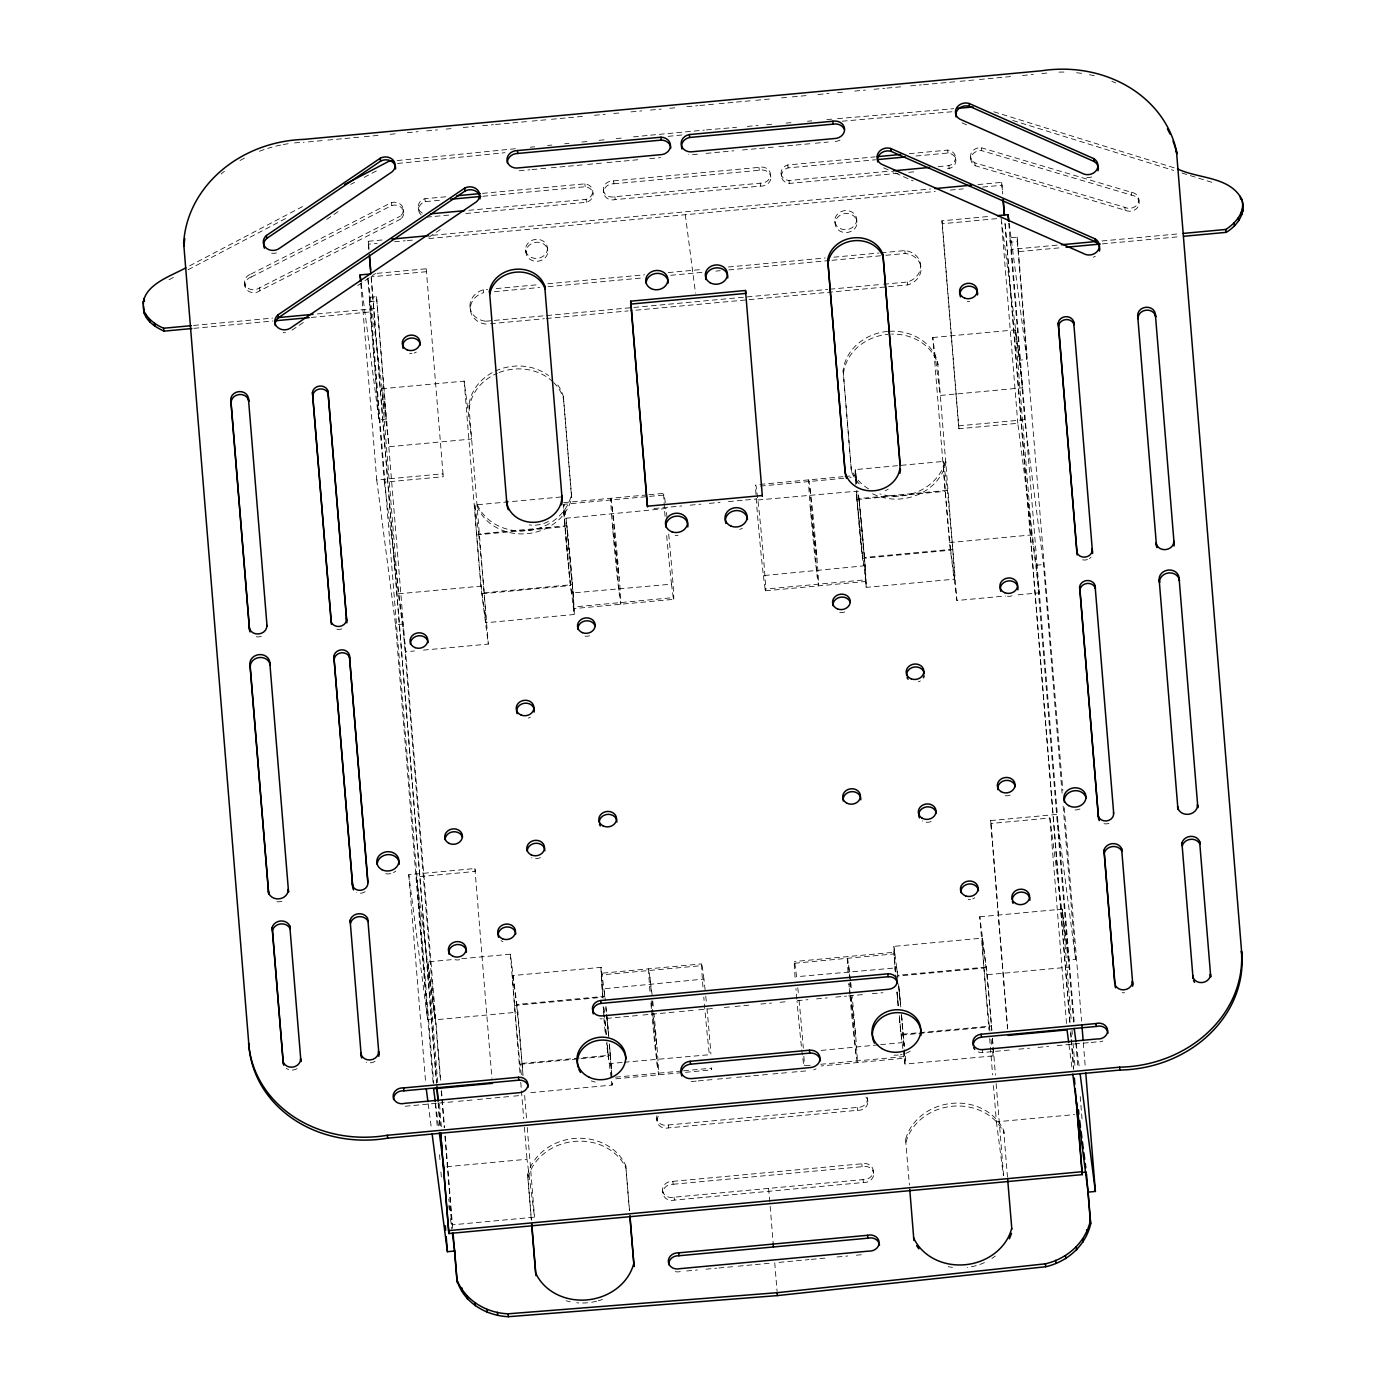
<?xml version="1.0" encoding="UTF-8"?>
<svg xmlns="http://www.w3.org/2000/svg" width="1386" height="1386" viewBox="0 0 1386 1386"><rect width="100%" height="100%" fill="white"/><g stroke="black" fill="none" stroke-linecap="round" stroke-linejoin="round"><path stroke-width="0.75" stroke-dasharray="5 3.75" d="M612.179 1082.934L612.075 1085.082L528.083 1092.896M326.663 219.421L339.12 210.967M291.944 330.214L306.167 320.547M357.744 285.533L375.519 273.458M428.88 237.249L441.32 228.794M189.674 265.817L304.47 205.578M169.005 279.764L174.74 276.75M188.132 269.716L287.63 217.515M350.762 184.373L354.591 182.363M364.154 177.356L379.469 169.317M250.849 274.133L391.476 202.581A9.356 8.125 -7.4 0 1 402.235 206.167A9.356 8.125 -7.4 0 1 400.207 216.251L400.589 219.144L259.962 290.696A9.286 8.073 -7.4 0 1 245.998 288.738A9.286 8.073 -7.4 0 1 251.212 277.027L250.849 274.133A9.286 8.073 -7.4 0 0 245.634 285.845A9.286 8.073 -7.4 0 0 259.58 287.803L400.207 216.251M251.212 277.027L391.84 205.474A9.356 8.125 -7.4 0 1 402.616 209.061A9.356 8.125 -7.4 0 1 400.589 219.144M397.245 160.551L515.332 148.718M530.37 147.211L534.667 146.777M547.539 145.495L551.836 145.062M564.726 143.763L569.022 143.33M581.895 142.048L588.34 141.407M599.081 140.332L607.674 139.466M616.25 138.6L624.843 137.751M633.437 136.885L648.457 135.378M650.606 135.17L704.313 130.093M397.626 163.444L504.989 152.685M668.173 136.348L683.194 134.84M765.574 590.783L865.644 581.479L865.21 579.868L765.124 589.102A53.222 1.109 84.7 0 0 764.015 563.859A53.222 1.109 84.7 0 0 757.882 499.982L756.132 486.486A53.222 1.109 84.7 0 0 757.241 511.729A53.222 1.109 84.7 0 0 763.374 575.606L863.409 565.904L862.248 555.405A53.222 1.109 84.7 0 1 856.461 491.372M705.11 989.985A53.222 1.109 84.7 0 0 703.915 979.088L603.88 988.79L605.041 999.289M821.118 1050.432L878.551 1044.836M760.377 486.088L847.626 477.91M668.693 534.06A53.222 1.109 84.7 0 1 673.25 597.643L573.198 607.016L573.631 608.627L673.7 599.324M795.079 977.407A53.222 1.109 84.7 0 1 794.836 963.218L894.888 953.845L894.455 952.234L794.386 961.537M681.496 1071.014L613.236 1077.39M683.61 1070.806L711.157 1068.208A53.222 1.109 84.7 0 0 711.572 1064.708M308.42 141.892L325.641 140.281M327.789 140.09L342.844 138.687M344.993 138.496L362.196 136.885M364.345 136.694L381.548 135.083M390.159 134.286L398.752 133.489M407.363 132.692L418.122 131.687M426.715 130.89L437.474 129.886M446.067 129.089L454.677 128.292M463.27 127.495L474.029 126.49M482.64 125.693L493.381 124.688M495.547 124.48L510.602 123.094M512.751 122.886L529.954 121.292M532.103 121.084L549.306 119.491M551.455 119.283L566.51 117.879M568.658 117.689L585.862 116.095M594.473 115.281L605.232 114.293M613.825 113.479L622.435 112.682M631.028 111.885L641.787 110.88M650.398 110.083L661.139 109.096M669.75 108.281L678.343 107.484M686.954 106.687L697.712 105.682M699.861 105.492L717.064 103.881M719.213 103.69L734.268 102.287M736.416 102.079L753.62 100.485M755.768 100.294L772.99 98.683M781.583 97.886L790.193 97.089M792.342 96.881L809.545 95.287M818.138 94.491L828.897 93.486M837.508 92.689L846.101 91.892M854.712 91.095L865.47 90.09M874.064 89.293L884.822 88.288M886.971 88.08L902.026 86.694M910.619 85.88L921.378 84.892M923.526 84.685L957.951 81.479M960.1 81.289L977.303 79.695M979.452 79.487L1013.859 76.282M1022.47 75.485L1033.211 74.48M519.144 170.773L529.85 169.785M531.999 169.577L549.133 167.983M551.281 167.793L566.285 166.389M568.416 166.199L585.568 164.605M587.699 164.397L604.85 162.803M606.999 162.612L621.985 161.209M624.133 161.019L641.268 159.425M649.843 158.628L660.568 157.623M697.487 154.192L691.06 154.782A10.048 8.749 -7.4 0 1 688.669 154.504M706.063 153.396L721.049 151.992M723.197 151.802L733.904 150.797M742.48 150L757.484 148.614M759.632 148.406L776.766 146.812M778.915 146.621L793.901 145.218M796.049 145.028L813.201 143.434M815.332 143.226L828.187 142.03M613.565 180.89L758.922 167.377A9.286 8.073 -7.4 0 1 770.46 174.272L770.841 177.165A9.286 8.073 -7.4 0 1 760.585 186.088L615.228 199.601A9.286 8.073 -7.4 0 1 603.69 192.706L603.308 189.813A9.286 8.073 -7.4 0 1 613.565 180.89L613.946 183.784A9.286 8.073 -7.4 0 0 603.69 192.706M422.314 213.115A9.148 7.952 -7.4 0 1 418.364 205.353A9.148 7.952 -7.4 0 1 424.913 198.718L446.24 196.743M482.467 193.364L584.805 183.853A9.148 7.952 -7.4 0 1 592.706 190.939L593.069 193.849A9.148 7.952 -7.4 0 1 586.434 202.287L464.916 213.583M898.093 173.302L789.362 183.42A9.148 7.952 -7.4 0 1 781.461 176.317L781.098 173.423A9.148 7.952 -7.4 0 1 787.733 164.986L875.138 156.861M909.251 153.69L947.626 150.121A9.148 7.952 -7.4 0 1 955.508 157.207L955.89 160.1A9.148 7.952 -7.4 0 1 949.254 168.538L944.992 168.936M613.946 183.784L759.303 170.27A9.286 8.073 -7.4 0 1 770.841 177.165M421.101 214.882A9.148 7.952 -7.4 0 1 425.294 201.628L442.342 200.034M482.848 196.275L585.187 186.746A9.148 7.952 -7.4 0 1 593.069 193.849M781.461 176.317A9.148 7.952 -7.4 0 1 788.114 167.879L875.519 159.754M916.025 155.994L947.989 153.014A9.148 7.952 -7.4 0 1 955.89 160.1M468.815 210.291L586.07 199.393A9.148 7.952 -7.4 0 0 592.706 190.939M603.308 189.813A9.286 8.073 -7.4 0 0 614.847 196.708L760.204 183.195A9.286 8.073 -7.4 0 0 770.46 174.272M781.098 173.423A9.148 7.952 -7.4 0 0 788.998 180.509L889.188 171.206M938.218 166.632L948.873 165.644A9.148 7.952 -7.4 0 0 955.508 157.207M426.559 217.152L432.952 216.562M435.083 216.355L450 214.969M908.748 172.314L917.272 171.517M368.901 249.878L368.208 241.285L383.281 239.882M432.83 235.274L930.56 188.981M977.962 184.581L1001.662 182.363L1002.736 193.867M368.208 241.285L368.572 244.179L377.2 243.364M394.438 241.77L405.197 240.766M407.363 240.575L413.825 239.969M428.898 238.565L935.238 191.476M950.328 190.073L963.253 188.877M982.639 187.075L1002.026 185.274M377.165 273.337L426.23 268.78L426.593 271.673L371.933 276.75M1073.596 1022.054L1036.243 565.211L1017.809 423.284L958.956 428.759L958.575 425.866L941.926 220.807L988.859 216.441M941.926 220.807L942.307 223.718L996.967 218.624M376.524 296.708L386.174 419.074L378.898 419.75L369.334 301.836L369.248 297.384L376.524 296.708L440.835 1082.137M1017.22 237.127L1017.307 241.58L1010.03 242.255L1009.961 237.803L1017.22 237.127L1062.837 790.505M470.01 306.86A18.555 16.13 -7.4 0 0 485.828 321.205L486.209 324.116A18.555 16.13 -7.4 0 1 470.391 309.754L470.01 306.86A18.555 16.13 -7.4 0 1 483.281 289.795L487.577 289.397M496.188 288.583L539.189 284.598M547.799 283.784L644.577 274.792M668.225 272.592L702.65 269.386M728.447 266.996L825.224 257.987M833.835 257.19L879.001 252.997M881.149 252.789L904.798 250.589A18.555 16.13 -7.4 0 1 920.616 264.951L920.997 267.844A18.555 16.13 -7.4 0 1 907.726 284.91L630.301 310.707M369.334 301.836L376.594 301.16M494.404 291.684L539.57 287.491M548.18 286.694L642.809 277.893M670.755 275.294L703.014 272.28M715.921 271.084L720.218 270.686M728.828 269.889L829.902 260.481M832.05 260.291L883.679 255.492M885.827 255.284L905.179 253.482A18.555 16.13 -7.4 0 1 920.997 267.844M193.52 325.45L272.522 318.104M317.377 313.929L378.031 308.298M1009.961 237.803L1011.468 249.393L1057.171 245.131M1102.009 240.973L1178.88 233.818M193.901 328.343L272.903 320.998M311.348 317.429L371.136 311.867L433.766 1083.557M1019.108 251.611L1059.684 247.834M1102.39 243.867L1179.261 236.711M485.828 321.205L492.273 320.616M494.438 320.409L827.771 289.414M829.937 289.206L881.548 284.407M883.696 284.217L907.345 282.016A18.555 16.13 -7.4 0 0 920.616 264.951M490.505 323.718L544.265 318.711M546.43 318.503L628.153 310.914M381.739 388.773L464.154 381.115L471.673 439.033L389.258 446.708L381.739 388.773L398.371 593.814L405.907 651.749L414.345 650.97M932.761 337.526L1015.176 329.868L1022.695 387.803L940.28 395.46L932.761 337.526L949.41 542.584L956.929 600.502L1005.526 595.98M1017.307 241.58L1026.87 359.494L1019.611 360.169L1001.714 222.453M360.793 283.558L376.732 479.972L442.862 473.821L443.243 476.715L384.372 482.189L367.74 277.148L386.174 419.074M958.575 425.866L1024.704 419.715L1043.519 564.535L1062.074 793.173M665.263 502.737L664.275 495.027L564.171 504.279L566.961 525.727A58.888 4.487 84.6 0 0 572.453 584.615L574.168 614.518L485.88 622.73L482.12 593.762A59.13 1.23 84.7 0 1 474.913 504.989L563.201 496.777M856.704 491.025A58.888 1.663 89.5 0 1 856.946 499.532L866.181 587.369L954.486 579.157A59.13 1.23 84.7 0 0 947.279 490.367L943.519 461.399L855.214 469.611A59.13 1.23 84.7 0 0 855.838 485.117M563.755 502.65L646.881 494.923M648.995 494.733L663.825 493.347M759.926 484.407L842.931 476.697M845.062 476.489L855.768 475.502L856.201 477.113L849.774 477.72M654.053 508.523L668.936 507.137M671.067 506.947L681.704 505.959M690.211 505.162L700.848 504.175M709.355 503.378L719.992 502.39M728.499 501.611L743.381 500.225M745.512 500.017L756.15 499.029M474.913 504.989L478.672 533.939L566.961 525.727A59.13 1.23 84.7 0 1 574.168 614.518L568.97 571.413L563.357 504.937M947.279 490.367L858.973 498.579L858.246 492.948M476.628 534.892L564.934 526.68M856.946 499.532L945.235 491.32M398.371 593.814L480.786 586.157L488.305 644.092L422.799 650.173M949.41 542.584L1031.808 534.909L1039.344 592.844L1016.094 595.01M484.147 592.827L572.453 584.615M864.466 557.449L858.973 498.579A59.13 1.23 84.7 0 1 866.181 587.369L864.466 557.449L952.771 549.237M482.12 593.762L570.408 585.55A59.13 1.23 84.7 0 1 563.513 507.726M954.486 579.157L950.727 550.19L862.421 558.402A59.13 1.23 84.7 0 1 856.271 491.06M376.732 479.972L395.547 624.791L402.806 624.116L434.84 1018.831L427.581 1019.507L408.766 874.687L474.913 868.537L475.277 871.43L416.406 876.905L433.09 1082.397M1036.243 565.211L1043.519 564.535M990.609 820.581L1056.738 814.431L1075.553 959.251L1068.294 959.926L1049.86 818L990.99 823.475L990.609 820.581L1007.466 1028.204M437.751 1082.726L427.945 961.867L451.195 959.701M461.763 958.714L510.36 954.192L517.879 1012.127L522.92 1074.063M979.781 916.787L1062.196 909.129L1069.715 967.047L987.3 974.722L979.781 916.787L988.963 1029.989M521.344 1074.687L520.01 1064.327A59.13 1.23 84.7 0 1 512.803 975.553L601.091 967.341L604.868 996.291A59.13 1.23 84.7 0 1 605.335 1000.831M603.031 998.163A53.222 1.109 84.7 0 1 601.645 973.215L701.714 963.911M991.804 1030.318A59.13 1.23 84.7 0 0 985.983 967.099L982.206 938.131L893.918 946.343L895.633 976.264L983.939 968.052M703.915 979.088L702.165 965.592L602.078 974.843L601.645 973.215M512.803 975.553L516.562 1004.503L604.868 996.291M514.518 1005.456L602.823 997.244A59.13 1.23 84.7 0 1 601.091 967.341L602.823 997.244M985.983 967.099L897.678 975.311L893.918 946.343A59.13 1.23 84.7 0 0 895.287 971.898M427.945 961.867L435.464 1019.784L517.879 1012.127M606.548 1018.415L621.534 1017.012M623.683 1016.822L640.817 1015.228M642.965 1015.02L677.252 1011.832M679.4 1011.641L696.534 1010.048M698.683 1009.84L715.817 1008.246M724.393 1007.449L732.969 1006.652M735.1 1006.461L752.251 1004.867M760.81 1004.07L771.534 1003.066M780.11 1002.269L788.669 1001.472M797.245 1000.675L807.951 999.687M816.527 998.89L827.234 997.885M835.81 997.088L846.534 996.101M848.665 995.893L863.669 994.507M872.244 993.71L882.951 992.705M522.037 1063.391L610.342 1055.179L609.476 1044.992M520.01 1064.327L608.298 1056.115L611.087 1077.58M901.61 1016.111L903.152 1034.181L991.458 1025.969M989.95 1031.063L989.413 1026.922L901.125 1035.134L899.133 1015.28M622.123 1062.438L609.286 1063.634L608.125 1053.135A53.222 1.109 84.7 0 1 607.051 1042.601M624.272 1062.23L709.389 1054.729A53.222 1.109 84.7 0 1 703.793 997.088M880.682 1044.628L902.095 1042.636L900.952 1032.137A53.222 1.109 84.7 0 1 899.271 1015.574M615.8 1078.81L711.59 1069.888M810.186 1065.262L803.811 1065.834L802.061 1052.338A53.222 1.109 84.7 0 1 797.019 1001.298M820.772 1064.275L903.915 1056.6L904.33 1058.211L821.222 1065.938M405.214 1106.236L437.11 1103.256M439.241 1103.065L456.254 1101.489M458.385 1101.281L475.398 1099.704M477.529 1099.496L511.555 1096.343M513.686 1096.135L520.062 1095.546A8.87 7.71 -7.4 0 0 522.331 1095.079M978.204 1051.905A8.87 7.71 -7.4 0 0 982.709 1052.528L1010.359 1049.947M1018.866 1049.167L1029.503 1048.18M1038.01 1047.383L1048.63 1046.395M1057.137 1045.598L1089.05 1042.636M1091.18 1042.445L1097.556 1041.839A9.096 7.918 -7.4 0 0 1102.84 1040.99M696.17 1081.115L691.909 1081.513A9.979 8.68 -7.4 0 1 689.31 1081.444M698.301 1080.907L715.332 1079.33M717.463 1079.122L734.493 1077.546M736.624 1077.338L751.541 1075.952M753.672 1075.761L770.703 1074.185M772.834 1073.977L789.881 1072.4M792.012 1072.192L809.043 1070.616M993.034 1047.729A59.13 1.23 84.7 0 1 993.173 1055.889L904.885 1064.101L903.135 1050.605M656.895 1115.73A9.286 8.073 -7.4 0 0 668.225 1124.982L857.189 1107.414A9.286 8.073 -7.4 0 0 866.874 1096.205M658.229 1116.406A9.286 8.073 -7.4 0 0 658.956 1125.276A9.286 8.073 -7.4 0 0 668.606 1127.875L857.57 1110.307A9.286 8.073 -7.4 0 0 866.648 1105.959A9.286 8.073 -7.4 0 0 865.938 1097.088M446.708 1166.717L527.009 1159.25L534.528 1217.168L452.113 1224.843L448.769 1199.098M993.467 1085.515L996.413 1121.828L1074.6 1114.569M672.799 1181.357L861.763 1163.79A9.286 8.073 -7.4 0 1 873.301 1170.685L873.682 1173.578A9.286 8.073 -7.4 0 1 863.426 1182.501L674.462 1200.085A9.286 8.073 -7.4 0 1 662.924 1193.19L662.543 1190.279A9.286 8.073 -7.4 0 1 672.799 1181.357L673.18 1184.25A9.286 8.073 -7.4 0 0 662.924 1193.19M673.18 1184.25L862.144 1166.683A9.286 8.073 -7.4 0 1 873.682 1173.578M662.543 1190.279A9.286 8.073 -7.4 0 0 674.081 1197.192L863.045 1179.607A9.286 8.073 -7.4 0 0 873.301 1170.685M686.711 1270.979L697.453 1269.974M706.028 1269.178L716.77 1268.173M718.918 1267.982L736.087 1266.388M738.236 1266.18L753.274 1264.777M755.422 1264.586L772.591 1262.992M779.036 1262.386L809.095 1259.597M811.243 1259.389L828.43 1257.795M837.023 1256.998L847.747 1255.993M856.34 1255.196L864.933 1254.399M706.462 129.903L736.555 127.321M747.314 126.403L758.055 125.485M766.649 124.74L775.259 124.012M786.001 123.077L792.445 122.522M807.501 121.24L811.798 120.859M826.853 119.577L835.446 118.832M837.594 118.659L953.672 108.697M842.272 121.188L951.905 111.764M757.882 499.982L858.003 491.077L859.147 501.576A53.222 1.109 84.7 0 1 865.644 581.479M673.25 597.643L671.5 584.164L571.379 593.069L570.235 582.57A53.222 1.109 84.7 0 1 563.652 504.591M981.184 147.73L1131.236 192.256A9.286 8.073 -7.4 0 1 1138.253 202.841A9.286 8.073 -7.4 0 1 1124.826 207.346L974.774 162.82A9.356 8.125 -7.4 0 1 971.153 153.257A9.356 8.125 -7.4 0 1 981.184 147.73L981.565 150.624L1131.6 195.149A9.286 8.073 -7.4 0 1 1138.634 205.734A9.286 8.073 -7.4 0 1 1125.207 210.239L975.155 165.714A9.356 8.125 -7.4 0 1 971.534 156.15A9.356 8.125 -7.4 0 1 981.565 150.624M993.831 111.781L1175.415 168.208M1012.768 120.461L1173.717 170.461M1181.981 173.025L1212.923 182.64M962.005 122.834L967.948 125.45M883.662 167.862L893.485 172.21M895.443 173.077L913.131 180.908M1138.616 198.181L1138.997 201.074M1131.236 192.256L1131.6 195.149M1124.826 207.346L1125.207 210.239M1009.164 223.181L1026.87 359.494M974.774 162.82L975.155 165.714M970.598 156.878L970.98 159.771M1076.177 1043.485L1079.244 1067.081M1068.97 1044.663L1072.262 1069.94M947.626 150.121L947.989 153.014M948.873 165.644L949.254 168.538M889.396 331.289A48.112 41.84 -7.4 0 1 937.594 361.85L937.975 364.743A48.112 41.84 -7.4 0 0 891.648 334.113M904.798 250.589L905.179 253.482M907.345 282.016L907.726 284.91M1003.689 1130.422L1004.07 1133.315A51.507 44.785 -7.4 0 0 952.442 1106.236A51.507 44.785 -7.4 0 0 905.942 1142.445L905.578 1139.552A51.507 44.785 -7.4 0 1 952.061 1103.343A51.507 44.785 -7.4 0 1 1003.689 1130.422L1007.501 1177.338M991.025 1039.344L992.376 1049.687M992.636 1051.749L993.173 1055.889M996.413 1121.828L1003.377 1175.467M982.327 1049.635L982.709 1052.528M856.652 219.109A10.949 9.529 -7.4 0 1 840.955 228.846A10.949 9.529 -7.4 0 1 839.621 212.404A10.949 9.529 -7.4 0 1 856.652 219.109L857.016 222.003A10.949 9.529 -7.4 0 1 841.337 231.757A10.949 9.529 -7.4 0 1 840.003 215.315A10.949 9.529 -7.4 0 1 857.016 222.003M834.84 221.136L835.221 224.03M887.525 331.427A48.112 41.84 -7.4 0 0 843.121 370.634L851.454 471.621A49.099 42.689 -7.4 0 0 861.087 485.776M856.964 483.108L855.214 469.611A58.888 1.663 89.5 0 1 856.427 483.679M843.121 370.634L851.454 471.621M902.875 1048.613L901.125 1035.134A59.13 1.23 84.7 0 1 899.185 1015.99M787.733 164.986L788.114 167.879M788.998 180.509L789.362 183.42M810.221 506.808L816.995 558.939M758.922 167.377L759.303 170.27M760.204 183.195L760.585 186.088M867.445 1098.492L867.827 1101.385M850.224 993.554L848.925 983.54A53.222 1.109 84.7 0 0 849.809 994.143M850.484 995.564L855.699 1035.671M857.189 1107.414L857.57 1110.307M861.763 1163.79L862.144 1166.683M863.045 1179.607L863.426 1182.501M763.374 575.606L765.124 589.102M794.836 963.218L796.586 976.714L896.707 967.809L897.851 978.308M685.308 214.726L695.495 293.139M768.572 1188.391L769.992 1204.139M614.847 196.708L615.228 199.601M584.805 183.853L585.187 186.746M586.07 199.393L586.434 202.287M612.404 525.19L619.161 577.338M668.225 1124.982L668.606 1127.875M651.073 1001.783L652.373 1011.797M652.633 1013.807L657.068 1047.903M674.081 1197.192L674.462 1200.085M547.453 247.869A10.949 9.529 -7.4 0 1 531.756 257.605A10.949 9.529 -7.4 0 1 530.422 241.164A10.949 9.529 -7.4 0 1 547.453 247.869L547.816 250.762A10.949 9.529 -7.4 0 1 532.137 260.499A10.949 9.529 -7.4 0 1 530.803 244.057A10.949 9.529 -7.4 0 1 547.816 250.762M563.374 396.639L571.725 497.643A49.099 42.689 -7.4 0 1 527.044 533.679A49.099 42.689 -7.4 0 1 477.234 506.427L476.853 503.534A49.099 42.689 -7.4 0 0 526.663 530.786A49.099 42.689 -7.4 0 0 571.344 494.75L563.374 396.639A48.112 41.84 -7.4 0 0 556.011 382.64M656.687 1118.086L657.068 1120.979M571.344 494.75L571.725 497.643M525.64 249.896L526.022 252.789M531.271 1219.472L527.633 1174.687A51.507 44.785 -7.4 0 1 574.116 1138.495A51.507 44.785 -7.4 0 1 625.744 1165.574L629.59 1211.121M611.572 1081.34L612.075 1085.082A59.13 1.23 84.7 0 0 612.144 1081.357M483.281 289.795L483.662 292.689A18.555 16.13 -7.4 0 0 470.391 309.754M492.065 372.73A48.112 41.84 -7.4 0 0 468.901 405.44L469.282 408.333A48.112 41.84 -7.4 0 1 497.418 373.198M424.913 198.718L425.294 201.628M418.277 207.172L418.659 210.066M403.361 209.632L403.742 212.526M527.633 1174.687L531.462 1220.234M391.476 202.581L391.84 205.474M369.248 297.384L371.136 311.867M361.192 283.437L378.898 419.75M384.372 482.189L402.806 624.116M416.406 876.905L434.84 1018.831M435.533 1103.568L438.808 1128.845M448.804 1205.733L449.341 1209.978M450.45 1218.45L451.819 1229.053M428.205 1103.741L431.254 1127.338M259.58 287.803L259.962 290.696M244.698 283.662L245.062 286.573M850.519 980.578L847.366 956.617A53.222 1.109 84.7 0 0 848.319 975.917M652.13 994.905L648.735 968.849A53.222 1.109 84.7 0 0 649.982 991.856M605.89 1006.409L606.306 1010.446A59.13 1.23 84.7 0 0 605.977 1007.172M899.116 989.465L900.571 1004.677M606.67 1014.257L608.974 1039.015M898.215 1005.768L896.846 990.505A59.13 1.23 84.7 0 0 898.215 1005.768A53.222 1.109 84.7 0 1 897.088 991.978M1064.24 807.743L1081.565 1021.153M1083.315 1042.705L1085.238 1066.406M1063.131 806.115L1075.553 959.251M1011.468 249.393L1074.271 1023.232M1075.848 1042.601L1077.944 1068.502M1080.214 1096.534L1082.137 1120.235M1008.765 223.302L1024.704 419.715M1015.176 329.868L1031.808 534.909M1062.196 909.129L1071.291 1021.361M1072.002 1029.989L1072.348 1034.303M1073.041 1042.948L1075.155 1068.849M1005.179 223.978L1070.027 1023.128M1070.737 1031.686L1071.257 1038.097M1071.43 1040.245L1073.682 1068.069M1001.662 182.363L1002.528 193.122M1004.971 223.233L1070.009 1024.514M1070.702 1033.072L1071.049 1037.352M1071.222 1039.483L1073.648 1069.455M1001.177 218.243L1017.809 423.284M1049.86 818L1066.527 1023.492M942.307 223.718L958.956 428.759M990.99 823.475L1007.674 1028.966M937.594 361.85L956.929 600.502M987.3 974.722L991.804 1030.248M992.497 1038.79L995.443 1075.103M996.136 1083.644L1003.603 1175.484M989.656 1038.53L992.601 1074.843M905.578 1139.552L909.407 1185.099M810.013 488.478L817.22 577.269M848.7 965.21L849.895 980.006M850.068 982.12L850.588 988.461M851.281 996.915L855.907 1054.001M770.166 1206.288L773.457 1246.967M774.739 1262.785L777.078 1291.492M612.179 506.878L619.386 595.668M650.069 977.442L651.281 992.237M651.957 1000.692L657.276 1066.232M625.744 1165.574L629.383 1210.359M468.901 405.44L488.305 644.092M524.653 1095.425L526.559 1118.918M527.252 1127.459L534.528 1217.168M464.154 381.115L480.786 586.157M510.36 954.192L520.062 1073.803M520.755 1082.345L521.275 1088.755M521.448 1090.886L523.717 1118.658M524.41 1127.199L527.009 1159.25M426.23 268.78L443.243 476.715M474.913 868.537L491.926 1078.308M441.528 1090.765L444.508 1127.407M445.201 1136.035L452.737 1228.724M435.464 1019.784L440.384 1080.231M441.25 1091.025L444.23 1127.702M444.941 1136.347L452.113 1224.843M439.518 1104.313L441.441 1128.048M368.572 244.179L368.919 248.475M371.188 276.438L436.59 1082.033M438.322 1103.429L440.228 1126.974M371.171 277.841L436.555 1083.419M438.115 1102.684L440.211 1128.36M435.343 1102.961L437.439 1128.828M439.535 1154.694L440.072 1161.156M440.939 1171.932L441.649 1180.56M395.547 624.791L427.581 1019.507M408.766 874.687L425.623 1082.31M610.342 1055.179L611.919 1076.922M843.502 373.527A48.112 41.84 -7.4 0 1 887.906 334.321M872.556 493.762A49.099 42.689 -7.4 0 0 945.928 462.837L945.564 459.944A49.099 42.689 -7.4 0 1 879.867 493.901M995.356 1256.011A51.507 44.785 -7.4 0 1 991.908 1258.471M984.424 1262.611A51.507 44.785 -7.4 0 1 967.341 1267.428M952.494 1267.376A51.507 44.785 -7.4 0 1 948.215 1266.648M680.266 1271.568A9.286 8.073 -7.4 0 1 674.947 1271.551M499.151 372.505A48.112 41.84 -7.4 0 1 552.165 381.115M553.655 382.536A48.112 41.84 -7.4 0 1 563.755 399.549M528.014 1177.598A51.507 44.785 -7.4 0 1 574.497 1141.388A51.507 44.785 -7.4 0 1 626.125 1168.467M602.46 1299.41A51.507 44.785 -7.4 0 1 598.336 1300.761M596.586 1301.229A51.507 44.785 -7.4 0 1 589.396 1302.58M587.595 1302.771A51.507 44.785 -7.4 0 1 576.697 1302.771M570.287 1301.8A51.507 44.785 -7.4 0 1 566.129 1300.761M868.624 488.911A49.099 42.689 -7.4 0 1 851.073 468.728M495.339 371.067A48.112 41.84 -7.4 0 1 548.544 375.571M1108.921 823.371A7.831 6.809 -7.4 0 1 1102.476 823.18M844.68 612.006A8.87 7.71 -7.4 0 1 837.906 611.85M502.927 941.683A8.87 7.71 -7.4 0 1 501.022 940.592M459.632 959.701A8.87 7.71 -7.4 0 1 455.041 959.701M595.252 1082.033A24.411 21.223 -7.4 0 1 591.268 1080.872M969.628 301.594A8.87 7.71 -7.4 0 1 967.324 301.576M548.44 521.465A27.737 24.116 -7.4 0 1 529.209 524.93M276.42 252.91A10.048 8.749 -7.4 0 1 271.604 253.205M285.551 332.709A10.048 8.749 -7.4 0 1 283.125 332.605M742.324 528.239A11.088 9.65 -7.4 0 1 739.691 529.383M1091.025 557.137A7.831 6.809 -7.4 0 1 1089.448 558.558M1087.508 559.528A7.831 6.809 -7.4 0 1 1081.063 559.338M365.142 891.735A7.831 6.809 -7.4 0 1 356.739 892.515M281.878 901.229A9.979 8.68 -7.4 0 1 274.272 901.073M416.32 352.096A8.87 7.71 -7.4 0 1 414.223 353.014M411.954 353.447A8.87 7.71 -7.4 0 1 409.65 353.343M1012.023 595.789A8.87 7.71 -7.4 0 1 1007.449 596.223M1079.954 808.956A11.088 9.65 -7.4 0 1 1071.499 809.545M1010.099 795.062A8.87 7.71 -7.4 0 1 1003.325 795.373M931.097 821.534A8.87 7.71 -7.4 0 1 922.296 820.928M974.791 897.799A8.87 7.71 -7.4 0 1 972.747 898.804M970.495 899.323A8.87 7.71 -7.4 0 1 968.19 899.323M910.204 1051.212A24.411 21.223 -7.4 0 1 900.346 1054.815M898.249 1055.075A24.411 21.223 -7.4 0 1 894.005 1055.11M589.622 635.724A8.87 7.71 -7.4 0 1 585.048 636.139M530.405 717.151A8.87 7.71 -7.4 0 1 528.343 718.121M395.807 871.049A11.088 9.65 -7.4 0 1 393.451 872.591M390.748 873.561A11.088 9.65 -7.4 0 1 385.031 873.596M540.419 857.553A8.87 7.71 -7.4 0 1 531.548 857.778M375.034 1061.381A8.87 7.71 -7.4 0 1 366.199 1062.196M297.054 1068.623A8.87 7.71 -7.4 0 1 286.296 1068.398M920.373 680.89A8.87 7.71 -7.4 0 1 918.312 681.86M1124.548 992.722A8.87 7.71 -7.4 0 1 1122.244 992.671M602.252 1018.814A8.87 7.71 -7.4 0 1 599.947 1018.762M816.042 1068.797A9.979 8.68 -7.4 0 1 813.721 1069.871M221.154 173.995A120.634 104.903 -7.4 0 1 224.359 171.31M240.038 160.533A120.634 104.903 -7.4 0 1 245.651 157.432M259.425 151.265A120.634 104.903 -7.4 0 1 272.072 147.124M275.762 146.171A120.634 104.903 -7.4 0 1 281.358 144.924M283.246 144.56A120.634 104.903 -7.4 0 1 288.894 143.624M294.594 142.931A120.634 104.903 -7.4 0 1 304.123 142.29M1041.822 73.683A120.634 104.903 -7.4 0 1 1049.41 72.73M1058.939 72.124A120.634 104.903 -7.4 0 1 1066.579 72.124M1076.593 72.765A120.634 104.903 -7.4 0 1 1083.055 73.562M1089.413 74.688A120.634 104.903 -7.4 0 1 1097.764 76.646M1111.849 81.324A120.634 104.903 -7.4 0 1 1115.713 82.952M261.278 636.382A8.87 7.71 -7.4 0 1 254.504 636.243M341.77 628.88A7.831 6.809 -7.4 0 1 335.325 628.69M678.031 535.36A11.088 9.65 -7.4 0 1 675.138 535.377M1095.338 256.254A10.048 8.749 -7.4 0 1 1093.173 257.276M1091.718 176.94A10.048 8.749 -7.4 0 1 1084.597 177.061M888.218 489.137A27.737 24.116 -7.4 0 1 885.1 490.817M839.985 140.107A10.031 8.732 -7.4 0 1 834.615 141.441M950.727 550.19A59.13 1.23 84.7 0 1 943.519 461.399M855.786 480.682A53.222 1.109 84.7 0 1 855.768 475.502M989.413 1026.922A59.13 1.23 84.7 0 1 982.206 938.131M992.411 1038.253A59.13 1.23 84.7 0 1 992.93 1046.101M849.999 996.361A53.222 1.109 84.7 0 0 853.863 1036.52L857.241 1062.594A53.222 1.109 84.7 0 0 852.043 995.408M850.761 982.674A53.222 1.109 84.7 0 1 851.402 988.876M796.829 999.081A53.222 1.109 84.7 0 1 795.945 988.461M797.782 987.612A53.222 1.109 84.7 0 1 798.423 993.797M799.064 1000.345A53.222 1.109 84.7 0 1 803.308 1048.214M803.88 1056.271A53.222 1.109 84.7 0 1 804.365 1065.591M898.63 984.58A59.13 1.23 84.7 0 1 901.056 1009.805M901.506 1014.916A59.13 1.23 84.7 0 1 904.885 1064.101A58.888 4.089 79.9 0 0 905.318 1053.065M903.152 1034.181A58.888 4.089 79.9 0 1 904.677 1046.413M895.408 971.534A53.222 1.109 84.7 0 1 894.455 952.234M898.7 986.641A53.222 1.109 84.7 0 1 900.45 1004.729M901.35 1014.604A53.222 1.109 84.7 0 1 904.088 1049.011M904.209 1050.865A53.222 1.109 84.7 0 1 904.33 1058.211M516.562 1004.503A59.13 1.23 84.7 0 1 522.99 1075.675M651.541 1010.515A53.222 1.109 84.7 0 0 655.231 1048.752L658.61 1074.826A53.222 1.109 84.7 0 0 653.984 1013.443M651.368 1008.592A53.222 1.109 84.7 0 1 650.814 1002.009M652.771 1001.108A53.222 1.109 84.7 0 1 653.43 1007.639M702.962 986.919A53.222 1.109 84.7 0 1 702.165 965.592M705.751 996.17A53.222 1.109 84.7 0 1 706.41 1002.719M706.964 1008.523A53.222 1.109 84.7 0 1 710.897 1054.018M606.86 1041.977A59.13 1.23 84.7 0 0 608.298 1056.115A58.888 6.913 84.7 0 1 606.496 1043.675M606.132 1034.441A59.13 1.23 84.7 0 1 604.348 1015.245M604.019 1011.503A59.13 1.23 84.7 0 1 603.655 1007.293M606.791 1015.453A59.13 1.23 84.7 0 1 608.697 1035.896M609.563 1045.841A59.13 1.23 84.7 0 1 611.746 1074.133M605.145 1031.964A58.888 6.913 84.7 0 1 603.915 1018.277M603.794 1016.579A58.888 6.913 84.7 0 1 603.17 1006.617M606.271 1034.597A53.222 1.109 84.7 0 1 604.452 1014.881M604.279 1012.975A53.222 1.109 84.7 0 1 603.707 1006.392M605.89 1007.639A53.222 1.109 84.7 0 1 606.323 1012.023M606.895 1017.826A53.222 1.109 84.7 0 1 608.367 1033.627M609.268 1043.866A53.222 1.109 84.7 0 1 611.624 1077.268M478.672 533.939A59.13 1.23 84.7 0 1 485.88 622.73M671.5 584.164A53.222 1.109 84.7 0 1 666.458 533.108M665.055 516.354A53.222 1.109 84.7 0 1 664.275 495.027M667.012 517.463A53.222 1.109 84.7 0 0 666.025 508.523L565.99 518.225L567.134 528.724A53.222 1.109 84.7 0 1 573.631 608.627M809.095 481.496L808.679 479.885A53.222 1.109 84.7 0 0 815.159 559.788L818.554 585.862A53.222 1.109 84.7 0 0 812.057 505.942L809.095 481.496M611.278 499.896L610.845 498.284A53.222 1.109 84.7 0 0 617.324 578.187L620.72 604.261A53.222 1.109 84.7 0 0 614.241 524.341L611.278 499.896"/><path stroke-width="1.5" d="M191.77 328.551L163.998 331.133C155.544 327.2 145.357 320.911 143.867 310.897C138.15 286.348 169.75 276.75 185.845 267.827M1183.159 233.42L1225.865 229.452C1235.688 223.042 1245.668 211.902 1241.752 199.22C1229.642 176.091 1198.162 178.95 1177.476 168.849M1183.523 236.313L1226.229 232.346C1237.507 225.571 1246.482 212.768 1241.752 199.22M453.083 1233.038L456.878 1279.763C465.246 1300.518 486.191 1312.906 508.038 1313.807L777.026 1292.705L1045.408 1263.824C1066.891 1258.852 1085.377 1242.844 1090.314 1220.858L1086.52 1174.133M456.878 1279.763C462.976 1302.268 485.949 1315.782 508.402 1316.7L777.407 1295.598L1045.789 1266.735C1067.255 1261.745 1085.74 1245.737 1090.695 1223.751L1088.114 1192.116L1072.799 1074.15M266.407 235.516L380.214 158.247A10.048 8.749 -7.4 0 1 393.26 160.222A10.048 8.749 -7.4 0 1 392.082 171.847L278.274 249.116A10.048 8.749 -7.4 0 1 265.228 247.141A10.048 8.749 -7.4 0 1 266.407 235.516L266.788 238.409A10.048 8.749 -7.4 0 0 264.414 248.233M266.788 238.409L380.596 161.14A10.048 8.749 -7.4 0 1 390.991 161.036A10.048 8.749 -7.4 0 1 395.582 169.04M277.928 314.917L464.639 188.149A10.048 8.749 -7.4 0 1 477.685 190.107A10.048 8.749 -7.4 0 1 476.507 201.75L289.795 328.517A10.048 8.749 -7.4 0 1 276.75 326.542A10.048 8.749 -7.4 0 1 277.928 314.917L278.291 317.81A10.048 8.749 -7.4 0 0 275.26 325.623M278.291 317.81L465.02 191.043A10.048 8.749 -7.4 0 1 475.415 190.939A10.048 8.749 -7.4 0 1 480.006 198.943M344.646 184.494L388.652 161.4L392.948 160.967M517.359 150.572L660.914 137.214A10.048 8.749 -7.4 0 1 670.46 145.045A10.048 8.749 -7.4 0 1 662.317 154.522L518.762 167.879A10.031 8.732 -7.4 0 1 507.016 160.256A10.031 8.732 -7.4 0 1 517.359 150.572L517.74 153.465A10.031 8.732 -7.4 0 0 507.397 163.15M689.275 134.581L832.847 121.223A10.031 8.732 -7.4 0 1 844.576 128.863A10.031 8.732 -7.4 0 1 834.251 138.548L690.678 151.888A10.048 8.749 -7.4 0 1 681.15 144.057A10.048 8.749 -7.4 0 1 689.275 134.581L689.656 137.474A10.048 8.749 -7.4 0 0 681.981 149.012M517.74 153.465L661.295 140.107A10.048 8.749 -7.4 0 1 670.841 147.956M689.656 137.474L833.211 124.134A10.031 8.732 -7.4 0 1 844.386 129.4M456.895 195.755L480.336 193.572M877.269 156.653L900.727 154.47M450.866 199.237L480.717 196.465M877.65 159.563L905.353 156.982M430.44 213.86L464.553 210.689M893.45 170.807L929.694 167.429M391.909 239.068L428.534 235.672M934.857 188.583L971.499 185.17M360.62 281.393L360.083 274.93L370.755 273.926M997.4 215.662L1008.072 214.657L1008.887 221.05M143.867 310.897C147.817 319.109 155.371 324.774 163.635 328.239L191.389 325.658M278.933 317.515L313.097 314.327M1061.433 244.75L1095.598 241.562M275.034 320.807L309.199 317.619M1066.077 247.245L1100.241 244.057M630.647 301.178L745.512 290.488L745.876 293.399L631.028 304.071L630.647 301.178L647.297 506.219L762.144 495.547M600.623 1000.536L887.75 973.821A8.87 7.71 -7.4 0 1 897.21 980.699A8.87 7.71 -7.4 0 1 888.998 989.223L601.87 1015.921A8.87 7.71 -7.4 0 1 592.411 1009.043A8.87 7.71 -7.4 0 1 600.623 1000.536L601.004 1003.429A8.87 7.71 -7.4 0 0 593.26 1013.911M601.004 1003.429L888.131 976.732A8.87 7.71 -7.4 0 1 897.591 983.592M403.586 1087.941L518.433 1077.268A8.87 7.71 -7.4 0 1 527.893 1084.129A8.87 7.71 -7.4 0 1 519.681 1092.653L404.833 1103.325A9.096 7.918 -7.4 0 1 393.174 1096.672A9.096 7.918 -7.4 0 1 403.586 1087.941L403.967 1090.834A9.096 7.918 -7.4 0 0 393.537 1099.566M690.124 1061.295L809.389 1050.207A9.979 8.68 -7.4 0 1 820.027 1057.934A9.979 8.68 -7.4 0 1 810.793 1067.515L691.527 1078.603A9.979 8.68 -7.4 0 1 680.89 1070.876A9.979 8.68 -7.4 0 1 690.124 1061.295L690.505 1064.188A9.979 8.68 -7.4 0 0 681.791 1075.986M981.08 1034.233L1095.928 1023.561A9.096 7.918 -7.4 0 1 1107.605 1030.231A9.096 7.918 -7.4 0 1 1097.175 1038.946L982.327 1049.635A8.87 7.71 -7.4 0 1 972.868 1042.757A8.87 7.71 -7.4 0 1 981.08 1034.233L981.461 1037.144A8.87 7.71 -7.4 0 0 973.249 1045.65M403.967 1090.834L518.814 1080.162A8.87 7.71 -7.4 0 1 528.274 1087.04M690.505 1064.188L809.77 1053.1A9.979 8.68 -7.4 0 1 820.408 1060.827M981.461 1037.144L1096.309 1026.454A9.096 7.918 -7.4 0 1 1107.968 1033.124M492.48 1083.35L433.61 1088.807L435.256 1101.454M1008.194 1035.377L1067.047 1029.902L1068.693 1042.549M387.3 1135.273L1119.593 1067.168A120.391 104.678 -7.4 0 0 1241.406 951.091L1241.787 953.984A120.391 104.678 -7.4 0 1 1119.975 1070.061L387.682 1138.166A120.391 104.678 -7.4 0 1 248.995 1046.309L248.614 1043.398A120.391 104.678 -7.4 0 0 387.3 1135.273L387.682 1138.166M448.51 1230.629L1081.964 1171.724L1082.327 1174.618L448.873 1233.523L440.557 1132.639M1082.12 1172.487L1086.347 1172.106M432.103 1133.765L447.418 1251.697L454.677 1251.021L457.241 1282.656M1088.114 1192.116L1095.39 1191.44L1085.758 1072.885M678.603 1252.857L867.567 1235.29A9.286 8.073 -7.4 0 1 879.105 1242.185A9.286 8.073 -7.4 0 1 868.849 1251.108L679.885 1268.675A9.286 8.073 -7.4 0 1 668.347 1261.78A9.286 8.073 -7.4 0 1 678.603 1252.857L678.984 1255.751A9.286 8.073 -7.4 0 0 668.728 1264.673M678.984 1255.751L867.948 1238.183A9.286 8.073 -7.4 0 1 879.486 1245.078M957.969 108.316L973.024 107.034M969.16 103.482L1093.71 158.576A10.048 8.749 -7.4 0 1 1096.742 169.82A10.048 8.749 -7.4 0 1 1084.216 174.168L959.666 119.057A10.048 8.749 -7.4 0 1 956.635 107.831A10.048 8.749 -7.4 0 1 969.16 103.482L969.542 106.375L1094.091 161.469A10.048 8.749 -7.4 0 1 1098.024 170.721M890.817 148.51L1095.165 238.912A10.048 8.749 -7.4 0 1 1098.197 250.156A10.048 8.749 -7.4 0 1 1085.671 254.504L881.323 164.102A10.048 8.749 -7.4 0 1 878.291 152.858A10.048 8.749 -7.4 0 1 890.817 148.51L891.198 151.403L1095.546 241.822A10.048 8.749 -7.4 0 1 1099.462 251.057M1242.532 208.714L1242.913 211.608M1240.262 196.379L1240.626 199.272M1241.458 211.798L1241.839 214.691M1238.356 217.654L1238.737 220.547M1234.129 222.955L1234.51 225.849M1225.865 229.452L1226.229 232.346M248.995 1046.309L183.68 243.295A120.634 104.903 -7.4 0 1 303.742 139.397L1041.44 70.79A120.634 104.903 -7.4 0 1 1176.454 150.97L1176.835 153.863A120.634 104.903 -7.4 0 0 1173.041 141.077M1155.352 314.154L1155.733 317.048A8.87 7.71 -7.4 0 0 1146.274 310.169A8.87 7.71 -7.4 0 0 1138.062 318.693L1137.681 315.8A8.87 7.71 -7.4 0 1 1145.893 307.276A8.87 7.71 -7.4 0 1 1155.352 314.154L1174.15 544.005A8.87 7.71 -7.4 0 1 1174.011 546.015M1179.053 577.771L1179.434 580.665A9.979 8.68 -7.4 0 0 1168.779 572.938A9.979 8.68 -7.4 0 0 1159.545 582.518L1159.164 579.625A9.979 8.68 -7.4 0 1 1168.415 570.044A9.979 8.68 -7.4 0 1 1179.053 577.771L1197.851 807.622L1197.469 804.729A9.979 8.68 -7.4 0 1 1188.235 814.31A9.979 8.68 -7.4 0 1 1177.598 806.583L1177.961 809.476L1159.164 579.625M1174.15 544.005L1173.786 541.112A8.87 7.71 -7.4 0 1 1165.574 549.618A8.87 7.71 -7.4 0 1 1156.115 542.74L1156.478 545.651A8.87 7.71 -7.4 0 0 1156.946 547.609M1199.6 841.337L1199.981 844.23A9.252 8.039 -7.4 0 0 1190.678 839.292A9.252 8.039 -7.4 0 0 1182.31 845.876L1181.929 842.983A9.252 8.039 -7.4 0 1 1190.297 836.399A9.252 8.039 -7.4 0 1 1199.6 841.337L1210.74 976.957L1210.376 974.046A8.87 7.71 -7.4 0 1 1202.164 982.57A8.87 7.71 -7.4 0 1 1192.705 975.692L1193.069 978.585L1181.929 842.983M1093.71 158.576L1094.091 161.469M1095.165 238.912L1095.546 241.822M1076.991 553.031L1058.194 323.181A7.866 6.826 -7.4 0 1 1065.453 316.701A7.866 6.826 -7.4 0 1 1073.648 321.743L1074.029 324.636A7.866 6.826 -7.4 0 0 1065.834 319.594A7.866 6.826 -7.4 0 0 1058.575 326.074L1076.991 553.031A7.831 6.809 -7.4 0 0 1077.165 554.954M1092.584 553.516A7.831 6.809 -7.4 0 0 1092.445 551.593L1092.081 548.7A7.831 6.809 -7.4 0 1 1084.961 557.12A7.831 6.809 -7.4 0 1 1076.61 550.138M1098.405 816.874L1079.607 587.023A7.866 6.826 -7.4 0 1 1086.867 580.543A7.866 6.826 -7.4 0 1 1095.061 585.585L1095.442 588.478A7.866 6.826 -7.4 0 0 1087.248 583.437A7.866 6.826 -7.4 0 0 1079.989 589.916L1098.405 816.874A7.831 6.809 -7.4 0 0 1099.358 820.581M1058.194 323.181L1058.575 326.074M1132.622 986.226A8.87 7.71 -7.4 0 0 1132.76 984.199L1132.379 981.305A8.87 7.71 -7.4 0 1 1124.167 989.812A8.87 7.71 -7.4 0 1 1114.708 982.951L1103.949 850.242A9.252 8.039 -7.4 0 1 1112.317 843.641A9.252 8.039 -7.4 0 1 1121.603 848.596L1121.984 851.489A9.252 8.039 -7.4 0 0 1112.681 846.534A9.252 8.039 -7.4 0 0 1104.313 853.135L1114.916 983.696M1079.607 587.023L1079.989 589.916M1103.949 850.242L1104.313 853.135M1119.593 1067.168L1119.975 1070.061M1095.928 1023.561L1096.309 1026.454M1074.219 1028.481L1075.9 1041.354M1080.075 1073.509L1095.39 1191.44M1079.659 1120.598L1080.508 1127.043M1081.063 1131.34L1081.894 1137.767M1082.449 1142.064L1083.28 1148.492M1083.852 1152.788L1084.684 1159.216M1085.238 1163.512L1085.792 1167.809M1090.314 1220.858L1090.695 1223.751M1086.572 1229.936L1086.936 1232.83M1082.83 1239.015L1083.194 1241.925M1076.281 1246.863L1076.662 1249.774M1065.47 1255.733L1065.851 1258.627M1055.716 1260.342L1056.097 1263.235M1045.408 1263.824L1045.789 1266.735M846.569 478.291A27.737 24.116 -7.4 0 1 845.113 472.158L827.719 259.615A28.43 24.723 -7.4 0 1 853.776 237.82A28.43 24.723 -7.4 0 1 882.934 254.487L900.155 464.882M832.847 121.223L833.211 124.134M827.719 259.615L845.113 472.158M887.75 973.821L888.131 976.732M867.567 1235.29L867.948 1238.183M809.389 1050.207L809.77 1053.1M660.914 137.214L661.295 140.107M773.093 1244.074L773.457 1246.967M777.026 1292.705L777.407 1295.598M544.698 285.932L545.062 288.842A28.43 24.723 -7.4 0 0 515.904 272.176A28.43 24.723 -7.4 0 0 489.847 293.971L489.466 291.077A28.43 24.723 -7.4 0 1 515.523 269.282A28.43 24.723 -7.4 0 1 544.698 285.932L562.075 498.475A27.737 24.116 -7.4 0 1 561.642 504.799M562.075 498.475L561.711 495.582A27.737 24.116 -7.4 0 1 536.053 522.193A27.737 24.116 -7.4 0 1 506.496 500.727L506.86 503.62A27.737 24.116 -7.4 0 0 508.315 509.753M629.902 1216.752L634.078 1266.561L629.937 1215.383M464.639 188.149L465.02 191.043M518.433 1077.268L518.814 1080.162M380.214 158.247L380.596 161.14M508.038 1313.807L508.402 1316.7M497.314 1312.265L497.695 1315.175M360.083 274.93L360.914 281.306M486.954 1309.527L487.335 1312.438M474.878 1302.805L475.259 1305.699M467.169 1296.274L467.55 1299.167M462.023 1288.027L462.404 1290.92M439.362 1133.055L444.109 1169.697M452.373 1233.28L454.677 1251.021M426.247 1088.738L427.928 1101.61M331.427 624.306A7.831 6.809 -7.4 0 1 331.254 622.383L312.456 392.533A7.866 6.826 -7.4 0 1 319.716 386.053A7.866 6.826 -7.4 0 1 327.928 391.095L346.708 620.945A7.831 6.809 -7.4 0 1 346.846 622.868M327.928 391.095L346.708 620.945M353.638 889.933A7.831 6.809 -7.4 0 1 352.668 886.226L333.87 656.375A7.866 6.826 -7.4 0 1 341.129 649.878A7.866 6.826 -7.4 0 1 349.341 654.937L367.966 882.639M312.456 392.533L331.254 622.383M333.87 656.375L352.668 886.226M378.776 1056.323A8.87 7.71 -7.4 0 0 378.915 1054.296L378.534 1051.402A8.87 7.71 -7.4 0 1 370.339 1059.926A8.87 7.71 -7.4 0 1 360.88 1053.048L361.244 1055.941A8.87 7.71 -7.4 0 0 361.711 1057.916M378.915 1054.296L367.775 918.693A9.252 8.039 -7.4 0 0 358.472 913.755A9.252 8.039 -7.4 0 0 350.104 920.339L350.485 923.232A9.252 8.039 -7.4 0 1 358.835 916.648A9.252 8.039 -7.4 0 1 368.139 921.586M249.549 629.989L230.752 400.138A8.87 7.71 -7.4 0 1 238.964 391.614A8.87 7.71 -7.4 0 1 248.423 398.492L248.804 401.386A8.87 7.71 -7.4 0 0 239.345 394.508A8.87 7.71 -7.4 0 0 231.133 403.031L249.549 629.989A8.87 7.71 -7.4 0 0 250.017 631.947M269.768 662.335L270.149 665.228A9.979 8.68 -7.4 0 0 259.511 657.501A9.979 8.68 -7.4 0 0 250.26 667.082L268.693 894.039L249.896 664.189A9.979 8.68 -7.4 0 1 259.13 654.608A9.979 8.68 -7.4 0 1 269.768 662.335L288.565 892.186L288.184 889.292A9.979 8.68 -7.4 0 1 278.95 898.873A9.979 8.68 -7.4 0 1 268.312 891.146M230.752 400.138L231.133 403.031M283.264 1063.201L272.106 927.598A9.252 8.039 -7.4 0 1 280.474 920.997A9.252 8.039 -7.4 0 1 289.778 925.952L290.159 928.845A9.252 8.039 -7.4 0 0 280.856 923.89A9.252 8.039 -7.4 0 0 272.488 930.491L283.264 1063.201A8.87 7.71 -7.4 0 0 283.732 1065.158M249.896 664.189L250.26 667.082M183.68 243.295L184.043 246.188A120.634 104.903 -7.4 0 1 184.771 238.583M272.106 927.598L272.488 930.491M163.635 328.239L163.998 331.133M154.435 323.354L154.816 326.264M149.411 318.919L149.792 321.812M144.109 298.319L144.49 301.212M145.409 313.721L145.79 316.614M143.087 301.403L143.468 304.296M1176.454 150.97L1241.787 953.984M1137.681 315.8L1156.478 545.651M1121.603 848.596L1132.76 984.199M1073.648 321.743L1092.445 551.593M1095.061 585.585L1113.686 813.305M1081.912 1025.449L1083.142 1040.54M1008.072 214.657L1008.592 221.136M1078.481 1109.857L1078.828 1114.171M1003.256 200.329L1004.469 215.367M1076.454 1102.32L1082.327 1174.618M1003.048 199.567L1004.278 214.622M1074.341 1078.013L1074.878 1084.441M1075.224 1088.72L1081.964 1171.724M1007.674 1179.469L1011.849 1229.278M882.934 254.487L899.964 464.137A27.737 24.116 -7.4 0 1 874.306 490.731A27.737 24.116 -7.4 0 1 844.75 469.265M909.753 1189.361L913.911 1240.539M745.512 290.488L762.352 496.275M631.028 304.071L647.505 506.964M489.466 291.077L506.86 503.62M531.808 1224.514L535.966 1275.692M531.618 1223.751L535.585 1272.798A51.507 44.785 -7.4 0 0 587.214 1299.877A51.507 44.785 -7.4 0 0 633.714 1263.668M369.456 254.92L370.668 269.975M436.936 1086.312L438.149 1101.298M440.748 1133.401L441.112 1137.681M441.458 1141.96L442.151 1150.519M443.018 1161.225L448.873 1233.523M369.421 256.323L370.824 273.544M436.902 1087.698L437.941 1100.536M445.322 1225.83L445.668 1230.144M446.188 1236.607L447.418 1251.697M349.341 654.937L367.758 881.894A7.831 6.809 -7.4 0 1 360.655 890.297A7.831 6.809 -7.4 0 1 352.287 883.332M350.104 920.339L361.244 1055.941M248.423 398.492L267.048 626.195M289.778 925.952L300.935 1061.555L300.554 1058.661A8.87 7.71 -7.4 0 1 292.342 1067.168A8.87 7.71 -7.4 0 1 282.883 1060.307M143.624 306.185L144.248 313.79M1011.485 1233.28A51.507 44.785 -7.4 0 1 1009.355 1238.772M918.866 1248.855A51.507 44.785 -7.4 0 1 916.648 1245.65M1011.641 1228.516A51.507 44.785 -7.4 0 1 965.158 1264.725A51.507 44.785 -7.4 0 1 913.53 1237.646M266.84 625.45A8.87 7.71 -7.4 0 1 258.628 633.956A8.87 7.71 -7.4 0 1 249.168 627.078M1113.495 812.543A7.831 6.809 -7.4 0 1 1106.374 820.945A7.831 6.809 -7.4 0 1 1098.024 813.98M974.739 1049.393A8.87 7.71 -7.4 0 1 973.717 1047.608M600.259 825.952A8.87 7.71 -7.4 0 1 599.445 824.081M599.22 822.089A8.87 7.71 -7.4 0 1 608.35 814.31A8.87 7.71 -7.4 0 1 616.926 822.002M498.544 937.3A8.87 7.71 -7.4 0 1 505.405 927.113A8.87 7.71 -7.4 0 1 515.817 934.025M448.995 954.244A8.87 7.71 -7.4 0 1 456.774 944.559A8.87 7.71 -7.4 0 1 466.476 952.217M580.543 1072.504A24.411 21.223 -7.4 0 1 578.776 1069.178M578.153 1067.428A24.411 21.223 -7.4 0 1 597.678 1040.505A24.411 21.223 -7.4 0 1 626.004 1058.887M960.498 296.864A8.87 7.71 -7.4 0 1 967.982 286.244A8.87 7.71 -7.4 0 1 977.528 294.941M705.838 279.487A11.088 9.65 -7.4 0 1 716.267 267.844A11.088 9.65 -7.4 0 1 727.771 277.98M725.866 523.406A11.088 9.65 -7.4 0 1 734.615 510.758A11.088 9.65 -7.4 0 1 747.504 519.542M1194.576 982.327A8.87 7.71 -7.4 0 1 1193.537 980.56M403.101 348.354A8.87 7.71 -7.4 0 1 409.944 338.184A8.87 7.71 -7.4 0 1 420.374 345.079M334.251 659.268A7.866 6.826 -7.4 0 1 341.51 652.789A7.866 6.826 -7.4 0 1 349.705 657.83M646.101 283.056A11.088 9.65 -7.4 0 1 657.536 273.354A11.088 9.65 -7.4 0 1 668.243 282.987M832.951 605.595A8.87 7.71 -7.4 0 1 840.02 597.262A8.87 7.71 -7.4 0 1 850.155 601.992M924.115 675.831A8.87 7.71 -7.4 0 1 923.388 677.771M908.09 679.192A8.87 7.71 -7.4 0 1 907.05 677.425M906.583 675.467A8.87 7.71 -7.4 0 1 914.795 666.943A8.87 7.71 -7.4 0 1 924.254 673.821M1000.761 591.354A8.87 7.71 -7.4 0 1 1008.506 580.89A8.87 7.71 -7.4 0 1 1017.826 589.778M1064.396 802.355A11.088 9.65 -7.4 0 1 1073.388 790.886A11.088 9.65 -7.4 0 1 1086.208 798.336M997.816 789.5A8.87 7.71 -7.4 0 1 1005.266 780.474A8.87 7.71 -7.4 0 1 1015.332 786.659M919.438 817.896A8.87 7.71 -7.4 0 1 925.12 807.189A8.87 7.71 -7.4 0 1 936.33 813.132M843.225 800.969A8.87 7.71 -7.4 0 1 851.593 791.649A8.87 7.71 -7.4 0 1 860.775 799.791M960.862 892.636A8.87 7.71 -7.4 0 1 968.849 883.973A8.87 7.71 -7.4 0 1 978.499 890.661M1013.079 903.343A8.87 7.71 -7.4 0 1 1012.386 901.454M1012.282 899.427A8.87 7.71 -7.4 0 1 1021.88 892.099A8.87 7.71 -7.4 0 1 1029.937 900.224M874.41 1043.086A24.411 21.223 -7.4 0 1 893.156 1012.993A24.411 21.223 -7.4 0 1 920.945 1035.55M377.165 864.275A11.088 9.65 -7.4 0 1 388.582 854.573A11.088 9.65 -7.4 0 1 399.289 864.206M577.893 629.331A8.87 7.71 -7.4 0 1 584.961 620.98A8.87 7.71 -7.4 0 1 595.096 625.71M517.082 713.686A8.87 7.71 -7.4 0 1 524.826 703.204A8.87 7.71 -7.4 0 1 534.147 712.109M410.447 644.247A8.87 7.71 -7.4 0 1 418.659 635.741A8.87 7.71 -7.4 0 1 428.118 642.602M527.182 851.177A8.87 7.71 -7.4 0 1 536.105 843.225A8.87 7.71 -7.4 0 1 544.889 850.744M445.079 839.691A8.87 7.71 -7.4 0 1 452.858 831.825A8.87 7.71 -7.4 0 1 462.508 837.248M1115.557 987.802A8.87 7.71 -7.4 0 1 1115.089 985.844M1167.393 128.881A120.634 104.903 -7.4 0 1 1170.027 134.026M312.838 395.426A7.866 6.826 -7.4 0 1 320.097 388.946A7.866 6.826 -7.4 0 1 328.291 393.988M665.869 527.13A11.088 9.65 -7.4 0 1 677.165 516.112A11.088 9.65 -7.4 0 1 687.803 526.94M877.702 161.954A10.048 8.749 -7.4 0 1 880.942 153.222A10.048 8.749 -7.4 0 1 891.198 151.403M956.045 116.926A10.048 8.749 -7.4 0 1 959.285 108.195A10.048 8.749 -7.4 0 1 969.542 106.375M828.1 262.508A28.43 24.723 -7.4 0 1 854.157 240.714A28.43 24.723 -7.4 0 1 883.315 257.38M900.398 469.126A27.737 24.116 -7.4 0 1 899.895 473.336M346.344 618.052A7.831 6.809 -7.4 0 1 339.241 626.472A7.831 6.809 -7.4 0 1 330.873 619.49M837.542 608.956A8.87 7.71 -7.4 0 0 850.242 601.056A8.87 7.71 -7.4 0 0 836.451 595.634A8.87 7.71 -7.4 0 0 837.542 608.956M531.185 854.867A8.87 7.71 -7.4 0 0 544.525 847.851A8.87 7.71 -7.4 0 0 531.288 841.475A8.87 7.71 -7.4 0 0 531.185 854.867M603.031 825.865A8.87 7.71 -7.4 0 0 616.545 819.109A8.87 7.71 -7.4 0 0 603.499 812.473A8.87 7.71 -7.4 0 0 603.031 825.865M502.546 938.79A8.87 7.71 -7.4 0 0 515.453 931.132A8.87 7.71 -7.4 0 0 501.801 925.432A8.87 7.71 -7.4 0 0 502.546 938.79M452.564 956.045A8.87 7.71 -7.4 0 0 466.112 949.323A8.87 7.71 -7.4 0 0 453.083 942.636A8.87 7.71 -7.4 0 0 452.564 956.045M589.015 1077.165A24.411 21.223 -7.4 0 0 625.71 1057.83A24.411 21.223 -7.4 0 0 589.327 1040.332A24.411 21.223 -7.4 0 0 589.015 1077.165M964.725 298.163A8.87 7.71 -7.4 0 0 977.251 290.02A8.87 7.71 -7.4 0 0 963.305 284.875A8.87 7.71 -7.4 0 0 964.725 298.163M710.013 282.692A11.088 9.65 -7.4 0 0 727.39 275.086A11.088 9.65 -7.4 0 0 711.694 265.973A11.088 9.65 -7.4 0 0 710.013 282.692M730.89 526.039A11.088 9.65 -7.4 0 0 747.141 516.649A11.088 9.65 -7.4 0 0 730.197 509.338A11.088 9.65 -7.4 0 0 730.89 526.039M911.174 678.811A8.87 7.71 -7.4 0 0 923.873 670.928A8.87 7.71 -7.4 0 0 910.082 665.488A8.87 7.71 -7.4 0 0 911.174 678.811M1004.885 592.758A8.87 7.71 -7.4 0 0 1017.584 584.857A8.87 7.71 -7.4 0 0 1003.793 579.435A8.87 7.71 -7.4 0 0 1004.885 592.758M1068.554 805.561A11.088 9.65 -7.4 0 0 1085.948 797.955A11.088 9.65 -7.4 0 0 1070.252 788.825A11.088 9.65 -7.4 0 0 1068.554 805.561M1000.935 791.562A8.87 7.71 -7.4 0 0 1015.002 785.775A8.87 7.71 -7.4 0 0 1002.667 778.204A8.87 7.71 -7.4 0 0 1000.935 791.562M672.002 531.843A11.088 9.65 -7.4 0 0 687.508 521.517A11.088 9.65 -7.4 0 0 669.992 515.263A11.088 9.65 -7.4 0 0 672.002 531.843M650.952 288.513A11.088 9.65 -7.4 0 0 667.861 280.093A11.088 9.65 -7.4 0 0 651.576 271.76A11.088 9.65 -7.4 0 0 650.952 288.513M407.103 349.844A8.87 7.71 -7.4 0 0 419.993 342.186A8.87 7.71 -7.4 0 0 406.358 336.486A8.87 7.71 -7.4 0 0 407.103 349.844M582.466 632.674A8.87 7.71 -7.4 0 0 595.183 624.774A8.87 7.71 -7.4 0 0 581.392 619.351A8.87 7.71 -7.4 0 0 582.466 632.674M521.205 715.072A8.87 7.71 -7.4 0 0 533.922 707.189A8.87 7.71 -7.4 0 0 520.114 701.749A8.87 7.71 -7.4 0 0 521.205 715.072M415.02 647.609A8.87 7.71 -7.4 0 0 427.737 639.708A8.87 7.71 -7.4 0 0 413.946 634.286A8.87 7.71 -7.4 0 0 415.02 647.609M382.016 869.732A11.088 9.65 -7.4 0 0 398.908 861.295A11.088 9.65 -7.4 0 0 382.623 852.979A11.088 9.65 -7.4 0 0 382.016 869.732M449.081 843.381A8.87 7.71 -7.4 0 0 462.422 836.347A8.87 7.71 -7.4 0 0 449.203 829.989A8.87 7.71 -7.4 0 0 449.081 843.381M881.894 1048.561A24.411 21.223 -7.4 0 0 920.581 1032.657A24.411 21.223 -7.4 0 0 886.659 1011.815A24.411 21.223 -7.4 0 0 881.894 1048.561M1015.661 903.429A8.87 7.71 -7.4 0 0 1029.555 897.314A8.87 7.71 -7.4 0 0 1016.977 890.037A8.87 7.71 -7.4 0 0 1015.661 903.429M965.592 895.893A8.87 7.71 -7.4 0 0 978.118 887.768A8.87 7.71 -7.4 0 0 964.171 882.605A8.87 7.71 -7.4 0 0 965.592 895.893M846.482 802.944A8.87 7.71 -7.4 0 0 860.394 796.881A8.87 7.71 -7.4 0 0 847.851 789.57A8.87 7.71 -7.4 0 0 846.482 802.944M921.915 818.035A8.87 7.71 -7.4 0 0 935.983 812.265A8.87 7.71 -7.4 0 0 923.648 804.677A8.87 7.71 -7.4 0 0 921.915 818.035"/></g></svg>
